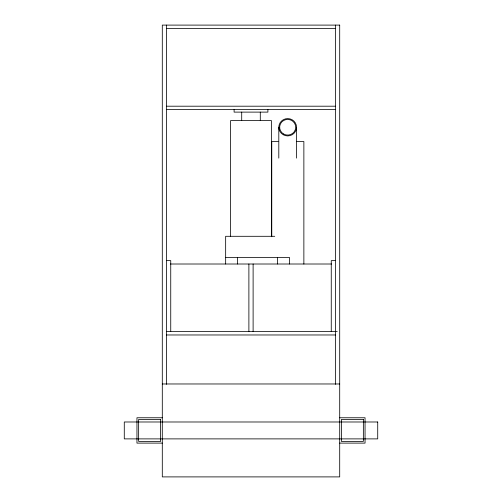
<?xml version="1.0" encoding="UTF-8"?>
<svg xmlns="http://www.w3.org/2000/svg" width="502" height="502" viewBox="0 0 502 502"><rect width="100%" height="100%" fill="white"/><g stroke="black" fill="none" stroke-linecap="round" stroke-linejoin="round"><path stroke-width="0.75" d="M166.52 28.482L335.48 28.482M166.52 106.198L335.48 106.198M166.52 109.58L335.48 109.58M278.196 141.551L271.764 141.551L271.764 236.743M296.494 141.551L303.867 141.551L303.867 264.052M274.745 236.298L225.655 236.298L225.655 264.008M225.655 257.419L289.441 257.419L289.441 264.008M166.52 260.632L170.743 260.632L170.743 331.596M335.48 260.632L331.257 260.632L331.257 331.596M170.429 264.008L331.571 264.008M166.52 331.596L337.237 331.596M166.52 334.972L335.48 334.972M162.297 383.974L339.703 383.974M162.297 417.764L136.952 417.764L136.952 443.109L162.297 443.109M339.703 417.764L365.048 417.764L365.048 443.109L339.703 443.109M335.48 25.1L335.48 384.344M296.55 127.251A8.873 8.666 0 0 1 283.241 134.756A8.873 8.666 0 0 1 283.241 119.752A8.873 8.666 0 0 1 296.55 127.251L296.55 158.124M278.805 127.251L278.805 158.124M277.493 257.419L277.493 264.008M271.4 236.298L271.4 120.562L230.6 120.562L230.6 236.298M267.899 109.58L267.899 112.115L234.101 112.115L234.101 109.58M260.293 112.115L260.293 120.562M253.115 264.008L253.115 331.596M248.885 264.008L248.885 331.596M241.707 112.115L241.707 120.562M237.603 257.419L237.603 264.008M166.52 25.1L166.52 384.344M339.703 25.1L162.297 25.1L162.297 476.9L339.703 476.9L339.703 25.1M160.609 419.452L138.64 419.452L138.64 441.421L160.609 441.421L160.609 419.452M363.36 419.452L341.391 419.452L341.391 441.421L363.36 441.421L363.36 419.452M377.717 421.987L124.283 421.987L124.283 438.886L377.717 438.886L377.717 421.987M283.668 134.04A8.026 7.837 0 0 0 295.703 127.251A8.026 7.837 0 0 0 283.668 120.467A8.026 7.837 0 0 0 283.668 134.04"/></g></svg>
